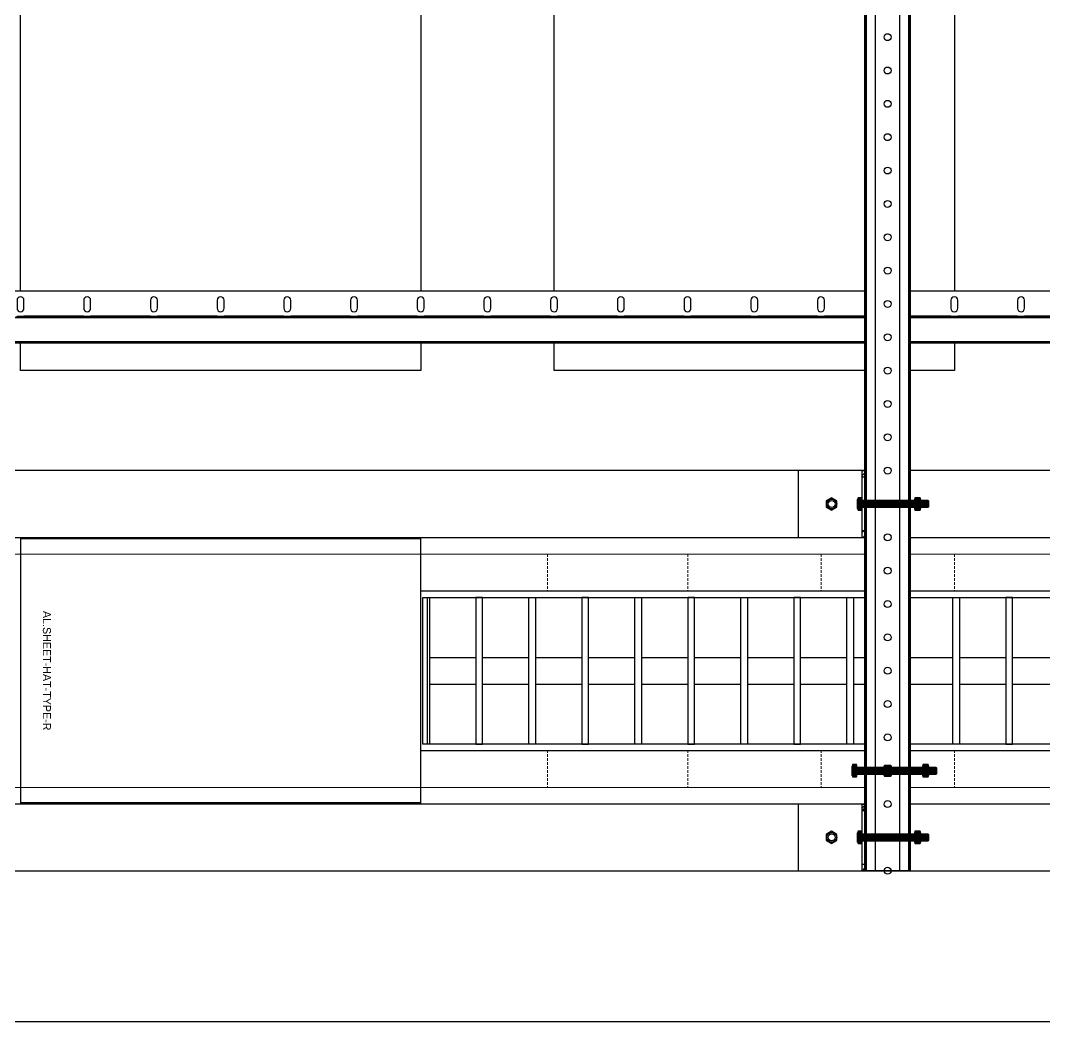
# Model space of a CAD drawing. Header units: millimetres. Extents: x -962357 to -591296, y -223672 to 59420.
# Drawn here: x -799730 to -798962, y -179329 to -178579 of the extents above; entities that cross this region are included whole.
import ezdxf
from ezdxf.enums import TextEntityAlignment as Align

# ---------------------------------------------------------------- set-up
doc = ezdxf.new("R2010")
doc.units = ezdxf.units.MM
doc.linetypes.add('DPA_Hidden 50', pattern=[3, 2, -1])
for name, color, linetype in [('000 - H A T C H', 8, 'Continuous'), ('000 - WIPEOUT', 250, 'Continuous'), ('001 - ASCESSORIES', 251, 'Continuous'), ('A04_TUBE SERIES', 2, 'Continuous'), ('A11_ALU.SOLID SHEET', 2, 'Continuous')]:
    doc.layers.add(name, color=color, linetype=linetype)
doc.layers.add('A-GLAZ-CURT', color=2, linetype='Continuous', lineweight=9)
pattern_1 = [(110, (-0.5, 0), (-0.939693, -0.34202), []), (110, (-0.2012, 0.6409), (-0.939693, -0.34202), [1.25, -0.25, 0, -0.25])]

# ---------------------------------------------------------------- blocks, each defined once
blk = doc.blocks.new('*U4626')
at = {"layer": 'A11_ALU.SOLID SHEET', "color": 0}
blk.add_lwpolyline([(300, -98.8), (300, 98.8), (0, 98.8), (0, -98.8)], close=True, dxfattribs=at)
at = {"layer": 'Defpoints', "color": 250}
blk.add_point((0, 0), dxfattribs=at)
blk.add_text('AL.SHEET-HAT-TYPE-R', height=6, rotation=270, dxfattribs=at).set_placement((15, 0), align=Align.BOTTOM_CENTER)
blk = doc.blocks.new('*U4621')
at = {"color": 1}
blk.add_wipeout([(600, -60), (-600, -60), (-600, 60), (600, 60)], dxfattribs=at).dxf.layer = '000 - WIPEOUT'
at = {"layer": '001 - ASCESSORIES', "color": 0}
blk.add_lwpolyline([(600, -60), (-600, -60), (-600, 60), (600, 60)], close=True, dxfattribs=at)
at = {"layer": '001 - ASCESSORIES'}
for points in [[(-593.5, -55), (-598.5, -55), (-598.5, 55), (-593.5, 55)], [(595, -55), (-595, -55), (-595, 55), (595, 55)], [(-558.77, -55), (-553.77, -55), (-553.77, 55), (-558.77, 55)], [(-514.03, -55), (-519.03, -55), (-519.03, 55), (-514.03, 55)], [(-479.3, -55), (-474.3, -55), (-474.3, 55), (-479.3, 55)], [(-434.57, -55), (-439.57, -55), (-439.57, 55), (-434.57, 55)], [(-399.83, -55), (-394.83, -55), (-394.83, 55), (-399.83, 55)], [(-355.1, -55), (-360.1, -55), (-360.1, 55), (-355.1, 55)], [(-320.37, -55), (-315.37, -55), (-315.37, 55), (-320.37, 55)], [(-275.63, -55), (-280.63, -55), (-280.63, 55), (-275.63, 55)], [(-240.9, -55), (-235.9, -55), (-235.9, 55), (-240.9, 55)], [(-196.17, -55), (-201.17, -55), (-201.17, 55), (-196.17, 55)], [(-161.43, -55), (-156.43, -55), (-156.43, 55), (-161.43, 55)], [(-116.7, -55), (-121.7, -55), (-121.7, 55), (-116.7, 55)], [(-81.97, -55), (-76.97, -55), (-76.97, 55), (-81.97, 55)], [(-37.23, -55), (-42.23, -55), (-42.23, 55), (-37.23, 55)], [(-2.5, -55), (2.5, -55), (2.5, 55), (-2.5, 55)], [(42.23, -55), (37.23, -55), (37.23, 55), (42.23, 55)], [(76.97, -55), (81.97, -55), (81.97, 55), (76.97, 55)], [(121.7, -55), (116.7, -55), (116.7, 55), (121.7, 55)], [(156.43, -55), (161.43, -55), (161.43, 55), (156.43, 55)], [(201.17, -55), (196.17, -55), (196.17, 55), (201.17, 55)], [(235.9, -55), (240.9, -55), (240.9, 55), (235.9, 55)], [(280.63, -55), (275.63, -55), (275.63, 55), (280.63, 55)], [(315.37, -55), (320.37, -55), (320.37, 55), (315.37, 55)], [(360.1, -55), (355.1, -55), (355.1, 55), (360.1, 55)], [(394.83, -55), (399.83, -55), (399.83, 55), (394.83, 55)], [(439.57, -55), (434.57, -55), (434.57, 55), (439.57, 55)], [(474.3, -55), (479.3, -55), (479.3, 55), (474.3, 55)], [(519.03, -55), (514.03, -55), (514.03, 55), (519.03, 55)], [(553.77, -55), (558.77, -55), (558.77, 55), (553.77, 55)], [(598.5, -55), (593.5, -55), (593.5, 55), (598.5, 55)]]:
    blk.add_lwpolyline(points, close=True, dxfattribs=at)
for points in [[(-593.5, 10), (-558.77, 10)], [(-553.77, 10), (-519.03, 10)], [(-514.03, 10), (-479.3, 10)], [(-474.3, 10), (-439.57, 10)], [(-434.57, 10), (-399.83, 10)], [(-394.83, 10), (-360.1, 10)], [(-355.1, 10), (-320.37, 10)], [(-315.37, 10), (-280.63, 10)], [(-275.63, 10), (-240.9, 10)], [(-235.9, 10), (-201.17, 10)], [(-196.17, 10), (-161.43, 10)], [(-156.43, 10), (-121.7, 10)], [(-116.7, 10), (-81.97, 10)], [(-76.97, 10), (-42.23, 10)], [(-37.23, 10), (-2.5, 10)], [(2.5, 10), (37.23, 10)], [(42.23, 10), (76.97, 10)], [(81.97, 10), (116.7, 10)], [(121.7, 10), (156.43, 10)], [(161.43, 10), (196.17, 10)], [(201.17, 10), (235.9, 10)], [(240.9, 10), (275.63, 10)], [(280.63, 10), (315.37, 10)], [(320.37, 10), (355.1, 10)], [(360.1, 10), (394.83, 10)], [(399.83, 10), (434.57, 10)], [(439.57, 10), (474.3, 10)], [(479.3, 10), (514.03, 10)], [(519.03, 10), (553.77, 10)], [(558.77, 10), (593.5, 10)], [(-593.5, -10), (-558.77, -10)], [(-553.77, -10), (-519.03, -10)], [(-514.03, -10), (-479.3, -10)], [(-474.3, -10), (-439.57, -10)], [(-434.57, -10), (-399.83, -10)], [(-394.83, -10), (-360.1, -10)], [(-355.1, -10), (-320.37, -10)], [(-315.37, -10), (-280.63, -10)], [(-275.63, -10), (-240.9, -10)], [(-235.9, -10), (-201.17, -10)], [(-196.17, -10), (-161.43, -10)], [(-156.43, -10), (-121.7, -10)], [(-116.7, -10), (-81.97, -10)], [(-76.97, -10), (-42.23, -10)], [(-37.23, -10), (-2.5, -10)], [(2.5, -10), (37.23, -10)], [(42.23, -10), (76.97, -10)], [(81.97, -10), (116.7, -10)], [(121.7, -10), (156.43, -10)], [(161.43, -10), (196.17, -10)], [(201.17, -10), (235.9, -10)], [(240.9, -10), (275.63, -10)], [(280.63, -10), (315.37, -10)], [(320.37, -10), (355.1, -10)], [(360.1, -10), (394.83, -10)], [(399.83, -10), (434.57, -10)], [(439.57, -10), (474.3, -10)], [(479.3, -10), (514.03, -10)], [(519.03, -10), (553.77, -10)], [(558.77, -10), (593.5, -10)]]:
    blk.add_lwpolyline(points, dxfattribs=at)
blk = doc.blocks.new('*U4646')
blk.add_attdef('EXTR.OVL-LENGTH_', (-25, -59.09), '', height=5)
blk.add_wipeout([(-25, 0), (25, 0), (25, 67400), (-25, 67400)]).dxf.layer = '000 - WIPEOUT'
at = {"layer": 'A04_TUBE SERIES', "color": 0}
blk.add_lwpolyline([(-25, 0), (25, 0), (25, 67400), (-25, 67400)], close=True, dxfattribs=at)
blk = doc.blocks.new('*U4648')
blk.add_attdef('EXTR.OVL-LENGTH_', (-25, -59.09), '', height=5)
blk.add_wipeout([(-25, 0), (25, 0), (25, 67400), (-25, 67400)]).dxf.layer = '000 - WIPEOUT'
at = {"layer": 'A04_TUBE SERIES', "color": 0}
blk.add_lwpolyline([(-25, 0), (25, 0), (25, 67400), (-25, 67400)], close=True, dxfattribs=at)
blk = doc.blocks.new('*U4717')
at = {"color": 3}
for points in [[(-1050, -18450), (1050, -18450), (1050, -18750), (-1050, -18750)], [(-1050, -18850), (1050, -18850), (1050, -19150), (-1050, -19150)]]:
    blk.add_wipeout(points, dxfattribs=at).dxf.layer = '000 - WIPEOUT'
at = {"layer": 'A11_ALU.SOLID SHEET', "color": 0, "linetype": 'ByBlock'}
for points in [[(-1050, -18750), (1050, -18750), (1050, -18450), (-1050, -18450)], [(-1050, -19150), (1050, -19150), (1050, -18850), (-1050, -18850)]]:
    blk.add_lwpolyline(points, close=True, dxfattribs=at)
blk = doc.blocks.new('000 - ASSCESSORIES_FAMELINE_GALV.BRACKET_FITTING_Z-PROFILE_HR-02AA_TOP_VIEW')
blk.add_wipeout([(-1200, 39), (1200, 39), (1200, 0), (-1200, 0)]).dxf.layer = '000 - WIPEOUT'
at = {"layer": '001 - ASCESSORIES', "linetype": 'Continuous'}
for p, q in [((-1200, 39), (1200, 39)), ((-1200, 0), (1200, 0))]:
    blk.add_line(p, q, dxfattribs=at)
at = {"layer": '001 - ASCESSORIES', "color": 1, "linetype": 'ByBlock'}
for p, q in [((-677.6, 20.2), (-677.6, 19)), ((-627.6, 20.2), (-627.6, 19)), ((-577.6, 20.2), (-577.6, 19)), ((-527.6, 20.2), (-527.6, 19)), ((-477.6, 20.2), (-477.6, 19)), ((-427.6, 20.2), (-427.6, 19)), ((-377.6, 20.2), (-377.6, 19)), ((-327.6, 20.2), (-327.6, 19)), ((-277.6, 20.2), (-277.6, 19)), ((-227.6, 20.2), (-227.6, 19)), ((-177.6, 20.2), (-177.6, 19)), ((-127.6, 20.2), (-127.6, 19)), ((-77.6, 20.2), (-77.6, 19)), ((-27.6, 20.2), (-27.6, 19)), ((22.4, 20.2), (22.4, 19))]:
    blk.add_line(p, q, dxfattribs=at)
at = {"layer": '001 - ASCESSORIES', "color": 0, "linetype": 'ByBlock'}
blk.add_lwpolyline([(-1200, 39), (1200, 39), (1200, 19), (-1200, 19)], close=True, dxfattribs=at)
at = {"layer": '001 - ASCESSORIES'}
for points in [[(-722.4, 26), (-722.4, 32, 1), (-727.6, 32), (-727.6, 26, 1)], [(-672.4, 26), (-672.4, 32, 1), (-677.6, 32), (-677.6, 26, 1)], [(-622.4, 26), (-622.4, 32, 1), (-627.6, 32), (-627.6, 26, 1)], [(-572.4, 26), (-572.4, 32, 1), (-577.6, 32), (-577.6, 26, 1)], [(-522.4, 26), (-522.4, 32, 1), (-527.6, 32), (-527.6, 26, 1)], [(-472.4, 26), (-472.4, 32, 1), (-477.6, 32), (-477.6, 26, 1)], [(-422.4, 26), (-422.4, 32, 1), (-427.6, 32), (-427.6, 26, 1)], [(-372.4, 26), (-372.4, 32, 1), (-377.6, 32), (-377.6, 26, 1)], [(-322.4, 26), (-322.4, 32, 1), (-327.6, 32), (-327.6, 26, 1)], [(-272.4, 26), (-272.4, 32, 1), (-277.6, 32), (-277.6, 26, 1)], [(-222.4, 26), (-222.4, 32, 1), (-227.6, 32), (-227.6, 26, 1)], [(-172.4, 26), (-172.4, 32, 1), (-177.6, 32), (-177.6, 26, 1)], [(-122.4, 26), (-122.4, 32, 1), (-127.6, 32), (-127.6, 26, 1)], [(-72.4, 26), (-72.4, 32, 1), (-77.6, 32), (-77.6, 26, 1)], [(-22.4, 26), (-22.4, 32, 1), (-27.6, 32), (-27.6, 26, 1)], [(27.6, 26), (27.6, 32, 1), (22.4, 32), (22.4, 26, 1)]]:
    blk.add_lwpolyline(points, format="xyb", close=True, dxfattribs=at)
blk.add_lwpolyline([(-1200, 19), (1200, 19), (1200, 0), (-1200, 0)], close=True, dxfattribs=at)
at = {"layer": '001 - ASCESSORIES', "color": 1, "linetype": 'ByBlock'}
for points in [[(-727.6, 20.2), (-722.4, 20.2), (-722.4, 19), (-727.6, 19)], [(-677.6, 20.2), (-722.4, 20.2), (-722.4, 19), (-677.6, 19)], [(-677.6, 20.2), (-672.4, 20.2), (-672.4, 19), (-677.6, 19)], [(-627.6, 20.2), (-672.4, 20.2), (-672.4, 19), (-627.6, 19)], [(-627.6, 20.2), (-622.4, 20.2), (-622.4, 19), (-627.6, 19)], [(-577.6, 20.2), (-622.4, 20.2), (-622.4, 19), (-577.6, 19)], [(-577.6, 20.2), (-572.4, 20.2), (-572.4, 19), (-577.6, 19)], [(-527.6, 20.2), (-572.4, 20.2), (-572.4, 19), (-527.6, 19)], [(-527.6, 20.2), (-522.4, 20.2), (-522.4, 19), (-527.6, 19)], [(-477.6, 20.2), (-522.4, 20.2), (-522.4, 19), (-477.6, 19)], [(-477.6, 20.2), (-472.4, 20.2), (-472.4, 19), (-477.6, 19)], [(-427.6, 20.2), (-472.4, 20.2), (-472.4, 19), (-427.6, 19)], [(-427.6, 20.2), (-422.4, 20.2), (-422.4, 19), (-427.6, 19)], [(-377.6, 20.2), (-422.4, 20.2), (-422.4, 19), (-377.6, 19)], [(-377.6, 20.2), (-372.4, 20.2), (-372.4, 19), (-377.6, 19)], [(-327.6, 20.2), (-372.4, 20.2), (-372.4, 19), (-327.6, 19)], [(-327.6, 20.2), (-322.4, 20.2), (-322.4, 19), (-327.6, 19)], [(-277.6, 20.2), (-322.4, 20.2), (-322.4, 19), (-277.6, 19)], [(-277.6, 20.2), (-272.4, 20.2), (-272.4, 19), (-277.6, 19)], [(-227.6, 20.2), (-272.4, 20.2), (-272.4, 19), (-227.6, 19)], [(-227.6, 20.2), (-222.4, 20.2), (-222.4, 19), (-227.6, 19)], [(-177.6, 20.2), (-222.4, 20.2), (-222.4, 19), (-177.6, 19)], [(-177.6, 20.2), (-172.4, 20.2), (-172.4, 19), (-177.6, 19)], [(-127.6, 20.2), (-172.4, 20.2), (-172.4, 19), (-127.6, 19)], [(-127.6, 20.2), (-122.4, 20.2), (-122.4, 19), (-127.6, 19)], [(-77.6, 20.2), (-122.4, 20.2), (-122.4, 19), (-77.6, 19)], [(-77.6, 20.2), (-72.4, 20.2), (-72.4, 19), (-77.6, 19)], [(-27.6, 20.2), (-72.4, 20.2), (-72.4, 19), (-27.6, 19)], [(-27.6, 20.2), (-22.4, 20.2), (-22.4, 19), (-27.6, 19)], [(22.4, 20.2), (-22.4, 20.2), (-22.4, 19), (22.4, 19)], [(22.4, 20.2), (27.6, 20.2), (27.6, 19), (22.4, 19)], [(72.4, 20.2), (27.6, 20.2), (27.6, 19), (72.4, 19)]]:
    blk.add_lwpolyline(points, close=True, dxfattribs=at)
at = {"layer": '001 - ASCESSORIES', "color": 2}
blk.add_lwpolyline([(-1200, 1.2), (1200, 1.2), (1200, 0), (-1200, 0)], close=True, dxfattribs=at)
blk = doc.blocks.new('*U4946')
at = {"layer": '001 - ASCESSORIES', "linetype": 'ByBlock', "rotation": 180}
blk.add_blockref('000 - ASSCESSORIES_FAMELINE_GALV.BRACKET_FITTING_Z-PROFILE_HR-02AA_TOP_VIEW', (-19200, 39), dxfattribs=at)
blk = doc.blocks.new('*U4945')
at = {"color": 6}
blk.add_wipeout([(1425, -17), (-1425, -17), (-1425, 17), (1425, 17)], dxfattribs=at).dxf.layer = '000 - WIPEOUT'
at = {"layer": '001 - ASCESSORIES', "color": 0, "linetype": 'ByBlock'}
for p, q in [((1425, 15.8), (-1425, 15.8)), ((1425, -15.8), (-1425, -15.8))]:
    blk.add_line(p, q, dxfattribs=at)
at = {"layer": '001 - ASCESSORIES', "color": 1}
blk.add_lwpolyline([(1425, 17), (1425, -17), (-1425, -17), (-1425, 17)], close=True, dxfattribs=at)
at = {"layer": '001 - ASCESSORIES', "color": 0, "linetype": 'ByBlock'}
for points in [[(-1425, 17), (-1425, 9), (1425, 9), (1425, 17)], [(-1425, -9), (-1425, -17), (1425, -17), (1425, -9)]]:
    blk.add_lwpolyline(points, close=True, dxfattribs=at)
at = {"layer": '001 - ASCESSORIES', "color": 1, "linetype": 'Continuous'}
for centre in [(800, 0), (825, 0), (850, 0), (875, 0), (900, 0), (925, 0), (950, 0), (975, 0), (1000, 0), (1025, 0), (1050, 0), (1075, 0), (1100, 0), (1125, 0), (1150, 0), (1175, 0), (1200, 0), (1225, 0), (1250, 0), (1275, 0), (1300, 0), (1325, 0), (1350, 0), (1375, 0), (1400, 0), (1425, 0)]:
    blk.add_circle(centre, 2.6, dxfattribs=at)
blk = doc.blocks.new('*U4663')
at = {"layer": '001 - ASCESSORIES', "color": 0}
blk.add_lwpolyline([(4.62, 0), (2.31, 4), (-2.31, 4), (-4.62, 0), (-2.31, -4), (2.31, -4)], close=True, dxfattribs=at)
at = {"layer": '001 - ASCESSORIES', "color": 8}
blk.add_circle((0, 0), 3.85, dxfattribs=at)
at = {"layer": '001 - ASCESSORIES', "color": 0}
blk.add_circle((0, 0), 2.6, dxfattribs=at)
blk = doc.blocks.new('*U4664')
at = {"layer": '000 - H A T C H'}
h = blk.add_hatch(color=250, dxfattribs=at)
h.dxf.hatch_style = 1
h.paths.add_polyline_path([(4, -2.31), (4, 2.31), (0, 4.62), (-4, 2.31), (-4, -2.31), (0, -4.62)])
h.paths.add_polyline_path([(0, -2.6, -1), (0, 2.6, -1)], flags=16)
at = {"layer": '001 - ASCESSORIES', "color": 0, "rotation": 270}
blk.add_blockref('*U4663', (0, 0), dxfattribs=at)
blk = doc.blocks.new('*U4682')
at = {"color": 1}
for p, q in [((-3.46, 3.5), (3.46, 3.5)), ((-3.46, 0), (3.46, 0))]:
    blk.add_line(p, q, dxfattribs=at)
at = {"color": 0}
for points in [[(-2.31, 3.21, 0.249855), (-4.62, 3.21), (-4.62, 0.29, 0.249855), (-2.31, 0.29)], [(2.31, 3.21, 0.062432), (0, 3.5, 0.062432), (-2.31, 3.21), (-2.31, 0.29, 0.061701), (0, 0, 0.061701), (2.31, 0.29)], [(4.62, 3.21, 0.249855), (2.31, 3.21), (2.31, 0.29, 0.249855), (4.62, 0.29)]]:
    blk.add_lwpolyline(points, format="xyb", close=True, dxfattribs=at)
blk = doc.blocks.new('*U4696')
at = {"layer": '000 - H A T C H'}
h = blk.add_hatch(dxfattribs=at)
h.set_pattern_fill('ANSI35', color=8, scale=4, angle=65)
h.set_pattern_definition(pattern_1)
h.paths.add_polyline_path([(0, -2.5), (59.5, -2.5), (59.5, 2.5), (0, 2.5)])
at = {"color": 8}
blk.add_line((59.5, -2.5), (59.5, 2.5), dxfattribs=at)
at = {"color": 1}
blk.add_lwpolyline([(59.5, 2.5), (0, 2.5), (0, -2.5), (59.5, -2.5), (60, -2), (60, 2)], close=True, dxfattribs=at)
blk = doc.blocks.new('*U4748')
at = {"layer": '000 - H A T C H'}
h = blk.add_hatch(color=250, dxfattribs=at)
h.dxf.hatch_style = 1
edge = h.paths.add_edge_path()
edge.add_line((-0.29, -4.62), (-3.21, -4.62))
edge.add_arc((-1.05, -3.46), 2.45, 180, 208.05689, ccw=False)
edge.add_line((-3.5, -3.46), (-3.5, -0.01))
edge.add_arc((5.86, 0), 9.36, 179.97608, 180.02392, ccw=False)
edge.add_line((-3.5, 0), (-3.5, 0))
edge.add_arc((5.86, 0), 9.36, 179.97608, 180.02392, ccw=False)
edge.add_line((-3.5, 0.01), (-3.5, 3.46))
edge.add_arc((-1.05, 3.46), 2.45, 151.94311, 180, ccw=False)
edge.add_line((-3.21, 4.62), (-0.29, 4.62))
edge.add_arc((-2.45, 3.46), 2.45, 360, 388.05689, ccw=False)
edge.add_line((0, 3.46), (0, -3.46))
edge.add_arc((-2.45, -3.46), 2.45, 331.94311, 360, ccw=False)
blk.add_blockref('*U4696', (0, 0))
at = {"layer": '001 - ASCESSORIES', "rotation": 90}
blk.add_blockref('*U4682', (0, 0), dxfattribs=at)
blk = doc.blocks.new('*U4662')
at = {"color": 1}
for p, q in [((-3.46, 4.5), (3.46, 4.5)), ((-3.46, 0), (3.46, 0))]:
    blk.add_line(p, q, dxfattribs=at)
at = {"color": 0}
for points in [[(-2.31, 4.21, 0.249893), (-4.62, 4.21), (-4.62, 0.29, 0.249893), (-2.31, 0.29)], [(2.31, 4.21, 0.062422), (0, 4.5, 0.062422), (-2.31, 4.21), (-2.31, 0.29, 0.061692), (0, 0, 0.061692), (2.31, 0.29)], [(4.62, 4.21, 0.249893), (2.31, 4.21), (2.31, 0.29, 0.249893), (4.62, 0.29)]]:
    blk.add_lwpolyline(points, format="xyb", close=True, dxfattribs=at)
blk = doc.blocks.new('*U4707')
at = {"layer": '000 - H A T C H'}
h = blk.add_hatch(color=250, dxfattribs=at)
h.dxf.hatch_style = 1
edge = h.paths.add_edge_path()
edge.add_line((0.29, 4.62), (4.21, 4.62))
edge.add_arc((2.05, 3.46), 2.45, 0, 28.06093, ccw=False)
edge.add_line((4.5, 3.46), (4.5, 0.01))
edge.add_arc((-4.86, 0), 9.36, -0.02392, 0.02392, ccw=False)
edge.add_line((4.5, 0), (4.5, 0))
edge.add_arc((-4.86, 0), 9.36, -0.02392, 0.02392, ccw=False)
edge.add_line((4.5, -0.01), (4.5, -3.46))
edge.add_arc((2.05, -3.46), 2.45, -28.06093, 0, ccw=False)
edge.add_line((4.21, -4.62), (0.29, -4.62))
edge.add_arc((2.45, -3.46), 2.45, 180, 208.06093, ccw=False)
edge.add_line((0, -3.46), (0, 3.46))
edge.add_arc((2.45, 3.46), 2.45, 151.93907, 180, ccw=False)
at = {"layer": '001 - ASCESSORIES', "color": 0, "rotation": 270}
blk.add_blockref('*U4662', (0, 0), dxfattribs=at)
blk = doc.blocks.new('*U4821')
at = {"layer": '001 - ASCESSORIES'}
blk.add_blockref('*U4748', (-23, 0), dxfattribs=at)
at = {"layer": '001 - ASCESSORIES', "color": 2}
for rotation in [90, 90, 270, 270]:
    blk.add_blockref('*U4664', (0, 0), dxfattribs=dict(at, rotation=rotation))
at = {"layer": '001 - ASCESSORIES', "color": 1}
blk.add_blockref('*U4707', (26.2, 0), dxfattribs=at)
blk = doc.blocks.new('000 - ASSCESSORIES_FAMELINE_AL.EXTR._L-PROFILE_50x68mm._non-code_TOP_VIEW')
blk.add_wipeout([(-50, -25), (0, -25), (0, 25), (-50, 25)]).dxf.layer = '000 - WIPEOUT'
at = {"layer": '000 - H A T C H'}
h = blk.add_hatch(dxfattribs=at)
h.set_pattern_fill('ANSI32', color=8, scale=0.5)
h.set_pattern_definition([(45, (-14193.569, 11847.092), (-3.367596, 3.367596), []), (45, (-14191.324, 11847.092), (-3.367596, 3.367596), [])])
h.paths.add_polyline_path([(-2, 20), (0, 20), (0, 25), (-2, 25)])
h.paths.add_polyline_path([(0, -20), (-2, -20), (-2, -25), (0, -25)])
at = {"layer": '001 - ASCESSORIES', "color": 0}
for p, q in [((0, 20), (-2, 20)), ((-2, -20), (0, -20))]:
    blk.add_line(p, q, dxfattribs=at)
at = {"layer": '001 - ASCESSORIES', "color": 1}
blk.add_line((-2, -20), (-2, 20), dxfattribs=at)
at = {"layer": '001 - ASCESSORIES'}
blk.add_lwpolyline([(-50, -25), (0, -25), (0, 25), (-50, 25)], close=True, dxfattribs=at)
at = {"layer": '001 - ASCESSORIES', "color": 0}
for points in [[(-2, 25), (0, 25), (0, 20), (-2, 20)], [(-2, -20), (0, -20), (0, -25), (-2, -25)]]:
    blk.add_lwpolyline(points, close=True, dxfattribs=at)
at = {"layer": '001 - ASCESSORIES', "color": 1}
blk.add_circle((-25, 0), 2.6, dxfattribs=at)
blk = doc.blocks.new('*U4738')
at = {"layer": '001 - ASCESSORIES', "color": 0}
blk.add_blockref('000 - ASSCESSORIES_FAMELINE_AL.EXTR._L-PROFILE_50x68mm._non-code_TOP_VIEW', (0, 0), dxfattribs=at)
blk = doc.blocks.new('*U4683')
blk.add_circle((0, 0), 3.66)
at = {"layer": '001 - ASCESSORIES', "color": 0}
blk.add_lwpolyline([(4.62, 0), (2.31, 4), (-2.31, 4), (-4.62, 0), (-2.31, -4), (2.31, -4)], close=True, dxfattribs=at)
at = {"layer": '001 - ASCESSORIES', "color": 8}
blk.add_circle((0, 0), 3.85, dxfattribs=at)
blk = doc.blocks.new('*U4715')
at = {"layer": '001 - ASCESSORIES', "rotation": 90}
blk.add_blockref('*U4683', (0, 0), dxfattribs=at)
blk = doc.blocks.new('*U4751')
at = {"layer": '001 - ASCESSORIES'}
blk.add_blockref('*U4715', (0, 0), dxfattribs=at)
blk = doc.blocks.new('*U4694')
at = {"layer": '000 - H A T C H'}
h = blk.add_hatch(dxfattribs=at)
h.set_pattern_fill('ANSI35', color=8, scale=4, angle=65)
h.set_pattern_definition(pattern_1)
h.paths.add_polyline_path([(0, -2.5), (49.5, -2.5), (49.5, 2.5), (0, 2.5)])
at = {"color": 8}
blk.add_line((49.5, -2.5), (49.5, 2.5), dxfattribs=at)
at = {"color": 1}
blk.add_lwpolyline([(49.5, 2.5), (0, 2.5), (0, -2.5), (49.5, -2.5), (50, -2), (50, 2)], close=True, dxfattribs=at)
blk = doc.blocks.new('*U4746')
at = {"layer": '000 - H A T C H'}
h = blk.add_hatch(color=250, dxfattribs=at)
h.dxf.hatch_style = 1
edge = h.paths.add_edge_path()
edge.add_line((-0.29, -4.62), (-3.21, -4.62))
edge.add_arc((-1.05, -3.46), 2.45, 180, 208.05689, ccw=False)
edge.add_line((-3.5, -3.46), (-3.5, -0.01))
edge.add_arc((5.86, 0), 9.36, 179.97608, 180.02392, ccw=False)
edge.add_line((-3.5, 0), (-3.5, 0))
edge.add_arc((5.86, 0), 9.36, 179.97608, 180.02392, ccw=False)
edge.add_line((-3.5, 0.01), (-3.5, 3.46))
edge.add_arc((-1.05, 3.46), 2.45, 151.94311, 180, ccw=False)
edge.add_line((-3.21, 4.62), (-0.29, 4.62))
edge.add_arc((-2.45, 3.46), 2.45, 360, 388.05689, ccw=False)
edge.add_line((0, 3.46), (0, -3.46))
edge.add_arc((-2.45, -3.46), 2.45, 331.94311, 360, ccw=False)
blk.add_blockref('*U4694', (0, 0))
at = {"layer": '001 - ASCESSORIES', "rotation": 90}
blk.add_blockref('*U4682', (0, 0), dxfattribs=at)
blk = doc.blocks.new('*U4752')
at = {"layer": '001 - ASCESSORIES'}
for name, p in [('*U4746', (0, 0)), ('*U4707', (39.2, -0.01))]:
    blk.add_blockref(name, p, dxfattribs=at)
blk = doc.blocks.new('*U4794')
at = {"color": 2}
blk.add_blockref('*U4738', (0, 0), dxfattribs=at)
for name, p in [('*U4751', (-25, 0)), ('*U4752', (-2, 0))]:
    blk.add_blockref(name, p)
blk = doc.blocks.new('*U4956')
blk.add_lwpolyline([(27650, -551.98), (-107450, -551.98), (-107450, -3555), (27650, -3555)], close=True)
at = {"layer": 'A11_ALU.SOLID SHEET', "color": 1}
blk.add_blockref('*U4626', (-55050, -3292), dxfattribs=at)
blk.add_blockref('*U4621', (-54150, -3292))
at = {"layer": 'A04_TUBE SERIES', "color": 0, "linetype": 'ByBlock', "rotation": 90}
for name, p in [('*U4646', (-39950, -3167)), ('*U4648', (-39950, -3417))]:
    blk.add_blockref(name, p, dxfattribs=at)
at = {"layer": 'A11_ALU.SOLID SHEET', "color": 0, "linetype": 'ByBlock', "xscale": -1, "rotation": 90}
blk.add_blockref('*U4717', (-73500, -2017), dxfattribs=at)
at = {"layer": '001 - ASCESSORIES', "linetype": 'ByBlock', "rotation": 180}
blk.add_blockref('*U4946', (-73525, -3007.3), dxfattribs=at)
at = {"layer": '001 - ASCESSORIES', "linetype": 'ByBlock', "rotation": 270}
blk.add_blockref('*U4945', (-54400, -2017), dxfattribs=at)
at = {"layer": '001 - ASCESSORIES', "linetype": 'ByBlock'}
for name, p in [('*U4794', (-54417, -3167)), ('*U4821', (-54400, -3367)), ('*U4794', (-54417, -3417))]:
    blk.add_blockref(name, p, dxfattribs=at)
blk.add_blockref('*U4794', (-54417, -3417), dxfattribs=at)
blk = doc.blocks.new('DPA_CP_Metal Ceiling Luminaire2 - Linear Luminaire-12404975-4160-01 UPPER PLATFORM LEVEL - REFLECTED CEILING PLAN')
at = {"layer": 'A-GLAZ-CURT'}
for p, q in [((-786932.37, 2701.52), (-786932.37, 2976.52)), ((-786932.37, 2976.52), (-785732.37, 2976.52)), ((-786932.37, 2976.52), (-786932.37, 2701.52)), ((-785732.37, 2976.52), (-786932.37, 2976.52)), ((-786932.37, 2976.52), (-785732.37, 2976.52)), ((-785732.37, 2976.52), (-785732.37, 2701.52)), ((-785732.37, 2701.52), (-785732.37, 2976.52)), ((-786932.37, 2939.02), (-786932.37, 2701.52)), ((-785732.37, 2939.02), (-785732.37, 2701.52)), ((-786932.37, 2926.52), (-785732.37, 2926.52)), ((-786932.37, 2751.52), (-785732.37, 2751.52)), ((-785732.37, 2701.52), (-786932.37, 2701.52)), ((-785732.37, 2701.52), (-786932.37, 2701.52)), ((-786932.37, 2701.52), (-785732.37, 2701.52))]:
    blk.add_line(p, q, dxfattribs=at)
at = {"layer": 'A-GLAZ-CURT', "linetype": 'DPA_Hidden 50'}
for p, q in [((-786837.37, 2926.52), (-786837.37, 2751.52)), ((-786732.37, 2926.52), (-786732.37, 2751.52)), ((-786632.37, 2926.52), (-786632.37, 2751.52)), ((-786532.37, 2926.52), (-786532.37, 2751.52)), ((-786432.37, 2926.52), (-786432.37, 2751.52)), ((-786332.37, 2926.52), (-786332.37, 2751.52)), ((-786232.37, 2926.52), (-786232.37, 2751.52)), ((-786132.37, 2926.52), (-786132.37, 2751.52)), ((-786032.37, 2926.52), (-786032.37, 2751.52)), ((-785932.37, 2926.52), (-785932.37, 2751.52)), ((-785827.37, 2926.52), (-785827.37, 2751.52))]:
    blk.add_line(p, q, dxfattribs=at)
blk = doc.blocks.new('DPA_CP_Metal Ceiling Panel1 - Horizontal with Gap-13297912-4160-01 UPPER PLATFORM LEVEL - REFLECTED CEILING PLAN')
at = {"layer": 'A-GLAZ-CURT'}
for p, q in [((-786232.37, 151.52), (-786232.37, 426.52)), ((-786232.37, 151.52), (-786232.37, 426.52)), ((-786232.37, 426.52), (-785932.37, 426.52)), ((-786232.37, 426.52), (-785932.37, 426.52)), ((-786232.37, 151.52), (-786232.37, 426.52)), ((-785932.37, 151.52), (-785932.37, 426.52)), ((-785932.37, 426.52), (-785932.37, 151.52)), ((-785932.37, 426.52), (-785932.37, 151.52)), ((-786232.37, 376.52), (-785932.37, 376.52)), ((-786232.37, 201.52), (-785932.37, 201.52)), ((-786232.37, 151.52), (-785932.37, 151.52)), ((-785932.37, 151.52), (-786232.37, 151.52)), ((-785932.37, 151.52), (-786232.37, 151.52))]:
    blk.add_line(p, q, dxfattribs=at)
blk = doc.blocks.new('*U434')
at = {"layer": 'A11_ALU.SOLID SHEET', "color": 0}
blk.add_lwpolyline([(300, -98.8), (300, 98.8), (0, 98.8), (0, -98.8)], close=True, dxfattribs=at)
at = {"layer": 'Defpoints', "color": 250}
blk.add_point((0, 0), dxfattribs=at)
blk.add_text('AL.SHEET-HAT-TYPE-R', height=6, rotation=270, dxfattribs=at).set_placement((15, 0), align=Align.BOTTOM_CENTER)
blk = doc.blocks.new('*U453')
at = {"color": 1}
blk.add_wipeout([(600, -60), (-600, -60), (-600, 60), (600, 60)], dxfattribs=at).dxf.layer = '000 - WIPEOUT'
at = {"layer": '001 - ASCESSORIES', "color": 0}
blk.add_lwpolyline([(600, -60), (-600, -60), (-600, 60), (600, 60)], close=True, dxfattribs=at)
at = {"layer": '001 - ASCESSORIES'}
for points in [[(-593.5, -55), (-598.5, -55), (-598.5, 55), (-593.5, 55)], [(595, -55), (-595, -55), (-595, 55), (595, 55)], [(-558.77, -55), (-553.77, -55), (-553.77, 55), (-558.77, 55)], [(-514.03, -55), (-519.03, -55), (-519.03, 55), (-514.03, 55)], [(-479.3, -55), (-474.3, -55), (-474.3, 55), (-479.3, 55)], [(-434.57, -55), (-439.57, -55), (-439.57, 55), (-434.57, 55)], [(-399.83, -55), (-394.83, -55), (-394.83, 55), (-399.83, 55)], [(-355.1, -55), (-360.1, -55), (-360.1, 55), (-355.1, 55)], [(-320.37, -55), (-315.37, -55), (-315.37, 55), (-320.37, 55)], [(-275.63, -55), (-280.63, -55), (-280.63, 55), (-275.63, 55)], [(-240.9, -55), (-235.9, -55), (-235.9, 55), (-240.9, 55)], [(-196.17, -55), (-201.17, -55), (-201.17, 55), (-196.17, 55)], [(-161.43, -55), (-156.43, -55), (-156.43, 55), (-161.43, 55)], [(-116.7, -55), (-121.7, -55), (-121.7, 55), (-116.7, 55)], [(-81.97, -55), (-76.97, -55), (-76.97, 55), (-81.97, 55)], [(-37.23, -55), (-42.23, -55), (-42.23, 55), (-37.23, 55)], [(-2.5, -55), (2.5, -55), (2.5, 55), (-2.5, 55)], [(42.23, -55), (37.23, -55), (37.23, 55), (42.23, 55)], [(76.97, -55), (81.97, -55), (81.97, 55), (76.97, 55)], [(121.7, -55), (116.7, -55), (116.7, 55), (121.7, 55)], [(156.43, -55), (161.43, -55), (161.43, 55), (156.43, 55)], [(201.17, -55), (196.17, -55), (196.17, 55), (201.17, 55)], [(235.9, -55), (240.9, -55), (240.9, 55), (235.9, 55)], [(280.63, -55), (275.63, -55), (275.63, 55), (280.63, 55)], [(315.37, -55), (320.37, -55), (320.37, 55), (315.37, 55)], [(360.1, -55), (355.1, -55), (355.1, 55), (360.1, 55)], [(394.83, -55), (399.83, -55), (399.83, 55), (394.83, 55)], [(439.57, -55), (434.57, -55), (434.57, 55), (439.57, 55)], [(474.3, -55), (479.3, -55), (479.3, 55), (474.3, 55)], [(519.03, -55), (514.03, -55), (514.03, 55), (519.03, 55)], [(553.77, -55), (558.77, -55), (558.77, 55), (553.77, 55)], [(598.5, -55), (593.5, -55), (593.5, 55), (598.5, 55)]]:
    blk.add_lwpolyline(points, close=True, dxfattribs=at)
for points in [[(-593.5, 10), (-558.77, 10)], [(-553.77, 10), (-519.03, 10)], [(-514.03, 10), (-479.3, 10)], [(-474.3, 10), (-439.57, 10)], [(-434.57, 10), (-399.83, 10)], [(-394.83, 10), (-360.1, 10)], [(-355.1, 10), (-320.37, 10)], [(-315.37, 10), (-280.63, 10)], [(-275.63, 10), (-240.9, 10)], [(-235.9, 10), (-201.17, 10)], [(-196.17, 10), (-161.43, 10)], [(-156.43, 10), (-121.7, 10)], [(-116.7, 10), (-81.97, 10)], [(-76.97, 10), (-42.23, 10)], [(-37.23, 10), (-2.5, 10)], [(2.5, 10), (37.23, 10)], [(42.23, 10), (76.97, 10)], [(81.97, 10), (116.7, 10)], [(121.7, 10), (156.43, 10)], [(161.43, 10), (196.17, 10)], [(201.17, 10), (235.9, 10)], [(240.9, 10), (275.63, 10)], [(280.63, 10), (315.37, 10)], [(320.37, 10), (355.1, 10)], [(360.1, 10), (394.83, 10)], [(399.83, 10), (434.57, 10)], [(439.57, 10), (474.3, 10)], [(479.3, 10), (514.03, 10)], [(519.03, 10), (553.77, 10)], [(558.77, 10), (593.5, 10)], [(-593.5, -10), (-558.77, -10)], [(-553.77, -10), (-519.03, -10)], [(-514.03, -10), (-479.3, -10)], [(-474.3, -10), (-439.57, -10)], [(-434.57, -10), (-399.83, -10)], [(-394.83, -10), (-360.1, -10)], [(-355.1, -10), (-320.37, -10)], [(-315.37, -10), (-280.63, -10)], [(-275.63, -10), (-240.9, -10)], [(-235.9, -10), (-201.17, -10)], [(-196.17, -10), (-161.43, -10)], [(-156.43, -10), (-121.7, -10)], [(-116.7, -10), (-81.97, -10)], [(-76.97, -10), (-42.23, -10)], [(-37.23, -10), (-2.5, -10)], [(2.5, -10), (37.23, -10)], [(42.23, -10), (76.97, -10)], [(81.97, -10), (116.7, -10)], [(121.7, -10), (156.43, -10)], [(161.43, -10), (196.17, -10)], [(201.17, -10), (235.9, -10)], [(240.9, -10), (275.63, -10)], [(280.63, -10), (315.37, -10)], [(320.37, -10), (355.1, -10)], [(360.1, -10), (394.83, -10)], [(399.83, -10), (434.57, -10)], [(439.57, -10), (474.3, -10)], [(479.3, -10), (514.03, -10)], [(519.03, -10), (553.77, -10)], [(558.77, -10), (593.5, -10)]]:
    blk.add_lwpolyline(points, dxfattribs=at)
blk = doc.blocks.new('*U725')
blk.add_attdef('EXTR.OVL-LENGTH_', (-25, -59.09), '', height=5)
blk.add_wipeout([(-25, 0), (25, 0), (25, 67400), (-25, 67400)]).dxf.layer = '000 - WIPEOUT'
at = {"layer": 'A04_TUBE SERIES', "color": 0}
blk.add_lwpolyline([(-25, 0), (25, 0), (25, 67400), (-25, 67400)], close=True, dxfattribs=at)
blk = doc.blocks.new('*U726')
blk.add_attdef('EXTR.OVL-LENGTH_', (-25, -59.09), '', height=5)
blk.add_wipeout([(-25, 0), (25, 0), (25, 67400), (-25, 67400)]).dxf.layer = '000 - WIPEOUT'
at = {"layer": 'A04_TUBE SERIES', "color": 0}
blk.add_lwpolyline([(-25, 0), (25, 0), (25, 67400), (-25, 67400)], close=True, dxfattribs=at)
blk = doc.blocks.new('*U695')
at = {"color": 3}
for points in [[(-1050, -18450), (1050, -18450), (1050, -18750), (-1050, -18750)], [(-1050, -18850), (1050, -18850), (1050, -19150), (-1050, -19150)]]:
    blk.add_wipeout(points, dxfattribs=at).dxf.layer = '000 - WIPEOUT'
at = {"layer": 'A11_ALU.SOLID SHEET', "color": 0, "linetype": 'ByBlock'}
for points in [[(-1050, -18750), (1050, -18750), (1050, -18450), (-1050, -18450)], [(-1050, -19150), (1050, -19150), (1050, -18850), (-1050, -18850)]]:
    blk.add_lwpolyline(points, close=True, dxfattribs=at)
blk = doc.blocks.new('*U556')
at = {"layer": '001 - ASCESSORIES', "linetype": 'ByBlock', "rotation": 180}
blk.add_blockref('000 - ASSCESSORIES_FAMELINE_GALV.BRACKET_FITTING_Z-PROFILE_HR-02AA_TOP_VIEW', (-19200, 39), dxfattribs=at)
blk = doc.blocks.new('*U558')
at = {"color": 6}
blk.add_wipeout([(1425, -17), (-1425, -17), (-1425, 17), (1425, 17)], dxfattribs=at).dxf.layer = '000 - WIPEOUT'
at = {"layer": '001 - ASCESSORIES', "color": 0, "linetype": 'ByBlock'}
for p, q in [((1425, 15.8), (-1425, 15.8)), ((1425, -15.8), (-1425, -15.8))]:
    blk.add_line(p, q, dxfattribs=at)
at = {"layer": '001 - ASCESSORIES', "color": 1}
blk.add_lwpolyline([(1425, 17), (1425, -17), (-1425, -17), (-1425, 17)], close=True, dxfattribs=at)
at = {"layer": '001 - ASCESSORIES', "color": 0, "linetype": 'ByBlock'}
for points in [[(-1425, 17), (-1425, 9), (1425, 9), (1425, 17)], [(-1425, -9), (-1425, -17), (1425, -17), (1425, -9)]]:
    blk.add_lwpolyline(points, close=True, dxfattribs=at)
at = {"layer": '001 - ASCESSORIES', "color": 1, "linetype": 'Continuous'}
for centre in [(800, 0), (825, 0), (850, 0), (875, 0), (900, 0), (925, 0), (950, 0), (975, 0), (1000, 0), (1025, 0), (1050, 0), (1075, 0), (1100, 0), (1125, 0), (1150, 0), (1175, 0), (1200, 0), (1225, 0), (1250, 0), (1275, 0), (1300, 0), (1325, 0), (1350, 0), (1375, 0), (1400, 0), (1425, 0)]:
    blk.add_circle(centre, 2.6, dxfattribs=at)
blk = doc.blocks.new('*U350')
at = {"layer": '001 - ASCESSORIES', "color": 0}
blk.add_lwpolyline([(4.62, 0), (2.31, 4), (-2.31, 4), (-4.62, 0), (-2.31, -4), (2.31, -4)], close=True, dxfattribs=at)
at = {"layer": '001 - ASCESSORIES', "color": 8}
blk.add_circle((0, 0), 3.85, dxfattribs=at)
at = {"layer": '001 - ASCESSORIES', "color": 0}
blk.add_circle((0, 0), 2.6, dxfattribs=at)
blk = doc.blocks.new('*U671')
at = {"layer": '000 - H A T C H'}
h = blk.add_hatch(color=250, dxfattribs=at)
h.dxf.hatch_style = 1
h.paths.add_polyline_path([(4, -2.31), (4, 2.31), (0, 4.62), (-4, 2.31), (-4, -2.31), (0, -4.62)])
h.paths.add_polyline_path([(0, -2.6, -1), (0, 2.6, -1)], flags=16)
at = {"layer": '001 - ASCESSORIES', "color": 0, "rotation": 270}
blk.add_blockref('*U350', (0, 0), dxfattribs=at)
blk = doc.blocks.new('*U351')
at = {"color": 1}
for p, q in [((-3.46, 3.5), (3.46, 3.5)), ((-3.46, 0), (3.46, 0))]:
    blk.add_line(p, q, dxfattribs=at)
at = {"color": 0}
for points in [[(-2.31, 3.21, 0.249855), (-4.62, 3.21), (-4.62, 0.29, 0.249855), (-2.31, 0.29)], [(2.31, 3.21, 0.062432), (0, 3.5, 0.062432), (-2.31, 3.21), (-2.31, 0.29, 0.061701), (0, 0, 0.061701), (2.31, 0.29)], [(4.62, 3.21, 0.249855), (2.31, 3.21), (2.31, 0.29, 0.249855), (4.62, 0.29)]]:
    blk.add_lwpolyline(points, format="xyb", close=True, dxfattribs=at)
blk = doc.blocks.new('*U365')
at = {"layer": '000 - H A T C H'}
h = blk.add_hatch(dxfattribs=at)
h.set_pattern_fill('ANSI35', color=8, scale=4, angle=65)
h.set_pattern_definition(pattern_1)
h.paths.add_polyline_path([(0, -2.5), (59.5, -2.5), (59.5, 2.5), (0, 2.5)])
at = {"color": 8}
blk.add_line((59.5, -2.5), (59.5, 2.5), dxfattribs=at)
at = {"color": 1}
blk.add_lwpolyline([(59.5, 2.5), (0, 2.5), (0, -2.5), (59.5, -2.5), (60, -2), (60, 2)], close=True, dxfattribs=at)
blk = doc.blocks.new('*U583')
at = {"layer": '000 - H A T C H'}
h = blk.add_hatch(color=250, dxfattribs=at)
h.dxf.hatch_style = 1
edge = h.paths.add_edge_path()
edge.add_line((-0.29, -4.62), (-3.21, -4.62))
edge.add_arc((-1.05, -3.46), 2.45, 180, 208.05689, ccw=False)
edge.add_line((-3.5, -3.46), (-3.5, -0.01))
edge.add_arc((5.86, 0), 9.36, 179.97608, 180.02392, ccw=False)
edge.add_line((-3.5, 0), (-3.5, 0))
edge.add_arc((5.86, 0), 9.36, 179.97608, 180.02392, ccw=False)
edge.add_line((-3.5, 0.01), (-3.5, 3.46))
edge.add_arc((-1.05, 3.46), 2.45, 151.94311, 180, ccw=False)
edge.add_line((-3.21, 4.62), (-0.29, 4.62))
edge.add_arc((-2.45, 3.46), 2.45, 360, 388.05689, ccw=False)
edge.add_line((0, 3.46), (0, -3.46))
edge.add_arc((-2.45, -3.46), 2.45, 331.94311, 360, ccw=False)
blk.add_blockref('*U365', (0, 0))
at = {"layer": '001 - ASCESSORIES', "rotation": 90}
blk.add_blockref('*U351', (0, 0), dxfattribs=at)
blk = doc.blocks.new('*U349')
at = {"color": 1}
for p, q in [((-3.46, 4.5), (3.46, 4.5)), ((-3.46, 0), (3.46, 0))]:
    blk.add_line(p, q, dxfattribs=at)
at = {"color": 0}
for points in [[(-2.31, 4.21, 0.249893), (-4.62, 4.21), (-4.62, 0.29, 0.249893), (-2.31, 0.29)], [(2.31, 4.21, 0.062422), (0, 4.5, 0.062422), (-2.31, 4.21), (-2.31, 0.29, 0.061692), (0, 0, 0.061692), (2.31, 0.29)], [(4.62, 4.21, 0.249893), (2.31, 4.21), (2.31, 0.29, 0.249893), (4.62, 0.29)]]:
    blk.add_lwpolyline(points, format="xyb", close=True, dxfattribs=at)
blk = doc.blocks.new('*U667')
at = {"layer": '000 - H A T C H'}
h = blk.add_hatch(color=250, dxfattribs=at)
h.dxf.hatch_style = 1
edge = h.paths.add_edge_path()
edge.add_line((0.29, 4.62), (4.21, 4.62))
edge.add_arc((2.05, 3.46), 2.45, 0, 28.06093, ccw=False)
edge.add_line((4.5, 3.46), (4.5, 0.01))
edge.add_arc((-4.86, 0), 9.36, -0.02392, 0.02392, ccw=False)
edge.add_line((4.5, 0), (4.5, 0))
edge.add_arc((-4.86, 0), 9.36, -0.02392, 0.02392, ccw=False)
edge.add_line((4.5, -0.01), (4.5, -3.46))
edge.add_arc((2.05, -3.46), 2.45, -28.06093, 0, ccw=False)
edge.add_line((4.21, -4.62), (0.29, -4.62))
edge.add_arc((2.45, -3.46), 2.45, 180, 208.06093, ccw=False)
edge.add_line((0, -3.46), (0, 3.46))
edge.add_arc((2.45, 3.46), 2.45, 151.93907, 180, ccw=False)
at = {"layer": '001 - ASCESSORIES', "color": 0, "rotation": 270}
blk.add_blockref('*U349', (0, 0), dxfattribs=at)
blk = doc.blocks.new('*U686')
at = {"layer": '001 - ASCESSORIES'}
blk.add_blockref('*U583', (-23, 0), dxfattribs=at)
at = {"layer": '001 - ASCESSORIES', "color": 2}
for rotation in [90, 90, 270, 270]:
    blk.add_blockref('*U671', (0, 0), dxfattribs=dict(at, rotation=rotation))
at = {"layer": '001 - ASCESSORIES', "color": 1}
blk.add_blockref('*U667', (26.2, 0), dxfattribs=at)
blk = doc.blocks.new('*U573')
at = {"layer": '001 - ASCESSORIES', "color": 0}
blk.add_blockref('000 - ASSCESSORIES_FAMELINE_AL.EXTR._L-PROFILE_50x68mm._non-code_TOP_VIEW', (0, 0), dxfattribs=at)
blk = doc.blocks.new('*U352')
blk.add_circle((0, 0), 3.66)
at = {"layer": '001 - ASCESSORIES', "color": 0}
blk.add_lwpolyline([(4.62, 0), (2.31, 4), (-2.31, 4), (-4.62, 0), (-2.31, -4), (2.31, -4)], close=True, dxfattribs=at)
at = {"layer": '001 - ASCESSORIES', "color": 8}
blk.add_circle((0, 0), 3.85, dxfattribs=at)
blk = doc.blocks.new('*U662')
at = {"layer": '001 - ASCESSORIES', "rotation": 90}
blk.add_blockref('*U352', (0, 0), dxfattribs=at)
blk = doc.blocks.new('*U569')
at = {"layer": '001 - ASCESSORIES'}
blk.add_blockref('*U662', (0, 0), dxfattribs=at)
blk = doc.blocks.new('*U363')
at = {"layer": '000 - H A T C H'}
h = blk.add_hatch(dxfattribs=at)
h.set_pattern_fill('ANSI35', color=8, scale=4, angle=65)
h.set_pattern_definition(pattern_1)
h.paths.add_polyline_path([(0, -2.5), (49.5, -2.5), (49.5, 2.5), (0, 2.5)])
at = {"color": 8}
blk.add_line((49.5, -2.5), (49.5, 2.5), dxfattribs=at)
at = {"color": 1}
blk.add_lwpolyline([(49.5, 2.5), (0, 2.5), (0, -2.5), (49.5, -2.5), (50, -2), (50, 2)], close=True, dxfattribs=at)
blk = doc.blocks.new('*U584')
at = {"layer": '000 - H A T C H'}
h = blk.add_hatch(color=250, dxfattribs=at)
h.dxf.hatch_style = 1
edge = h.paths.add_edge_path()
edge.add_line((-0.29, -4.62), (-3.21, -4.62))
edge.add_arc((-1.05, -3.46), 2.45, 180, 208.05689, ccw=False)
edge.add_line((-3.5, -3.46), (-3.5, -0.01))
edge.add_arc((5.86, 0), 9.36, 179.97608, 180.02392, ccw=False)
edge.add_line((-3.5, 0), (-3.5, 0))
edge.add_arc((5.86, 0), 9.36, 179.97608, 180.02392, ccw=False)
edge.add_line((-3.5, 0.01), (-3.5, 3.46))
edge.add_arc((-1.05, 3.46), 2.45, 151.94311, 180, ccw=False)
edge.add_line((-3.21, 4.62), (-0.29, 4.62))
edge.add_arc((-2.45, 3.46), 2.45, 360, 388.05689, ccw=False)
edge.add_line((0, 3.46), (0, -3.46))
edge.add_arc((-2.45, -3.46), 2.45, 331.94311, 360, ccw=False)
blk.add_blockref('*U363', (0, 0))
at = {"layer": '001 - ASCESSORIES', "rotation": 90}
blk.add_blockref('*U351', (0, 0), dxfattribs=at)
blk = doc.blocks.new('*U680')
at = {"layer": '001 - ASCESSORIES'}
for name, p in [('*U584', (0, 0)), ('*U667', (39.2, -0.01))]:
    blk.add_blockref(name, p, dxfattribs=at)
blk = doc.blocks.new('*U681')
at = {"color": 2}
blk.add_blockref('*U573', (0, 0), dxfattribs=at)
for name, p in [('*U569', (-25, 0)), ('*U680', (-2, 0))]:
    blk.add_blockref(name, p)

msp = doc.modelspace()

# ---------------------------------------------------------------- block references
at = {"layer": 'A-GLAZ-CURT'}
for name, p in [('DPA_CP_Metal Ceiling Luminaire2 - Linear Luminaire-12404975-4160-01 UPPER PLATFORM LEVEL - REFLECTED CEILING PLAN', (-13997.5, -181905.5)), ('DPA_CP_Metal Ceiling Panel1 - Horizontal with Gap-13297912-4160-01 UPPER PLATFORM LEVEL - REFLECTED CEILING PLAN', (-13497.5, -179355.5)), ('DPA_CP_Metal Ceiling Luminaire2 - Linear Luminaire-12404975-4160-01 UPPER PLATFORM LEVEL - REFLECTED CEILING PLAN', (-12497.5, -181905.5))]:
    msp.add_blockref(name, p, dxfattribs=at)

# ---------------------------------------------------------------- next in the draw order: block references
msp.add_blockref('*U4956', (-744680, -175774.39))

# ---------------------------------------------------------------- next in the draw order: linework, layer by layer
msp.add_lwpolyline([(-717030, -176326.37), (-852130, -176326.37), (-852130, -179329.4), (-717030, -179329.4)], close=True)

# ---------------------------------------------------------------- next in the draw order: block references
at = {"layer": 'A11_ALU.SOLID SHEET', "color": 1}
msp.add_blockref('*U434', (-799730, -179066.39), dxfattribs=at)

# ---------------------------------------------------------------- next in the draw order: block references
msp.add_blockref('*U453', (-798830, -179066.39))
at = {"layer": 'A04_TUBE SERIES', "color": 0, "linetype": 'ByBlock', "rotation": 90}
for name, p in [('*U725', (-784630, -178941.39)), ('*U726', (-784630, -179191.39))]:
    msp.add_blockref(name, p, dxfattribs=at)
at = {"layer": 'A11_ALU.SOLID SHEET', "color": 0, "linetype": 'ByBlock', "xscale": -1, "rotation": 90}
msp.add_blockref('*U695', (-818180, -177791.39), dxfattribs=at)

# ---------------------------------------------------------------- next in the draw order: block references
at = {"layer": '001 - ASCESSORIES', "linetype": 'ByBlock', "rotation": 180}
msp.add_blockref('*U556', (-818205, -178781.69), dxfattribs=at)

# ---------------------------------------------------------------- next in the draw order: block references
at = {"layer": '001 - ASCESSORIES', "linetype": 'ByBlock', "rotation": 270}
msp.add_blockref('*U558', (-799080, -177791.39), dxfattribs=at)

# ---------------------------------------------------------------- next in the draw order: block references
at = {"layer": '001 - ASCESSORIES', "linetype": 'ByBlock'}
for name, p in [('*U681', (-799097, -178941.39)), ('*U686', (-799080, -179141.39)), ('*U681', (-799097, -179191.39))]:
    msp.add_blockref(name, p, dxfattribs=at)

# ---------------------------------------------------------------- next in the draw order: block references
msp.add_blockref('*U681', (-799097, -179191.39), dxfattribs=at)

doc.saveas('drawing.dxf')
